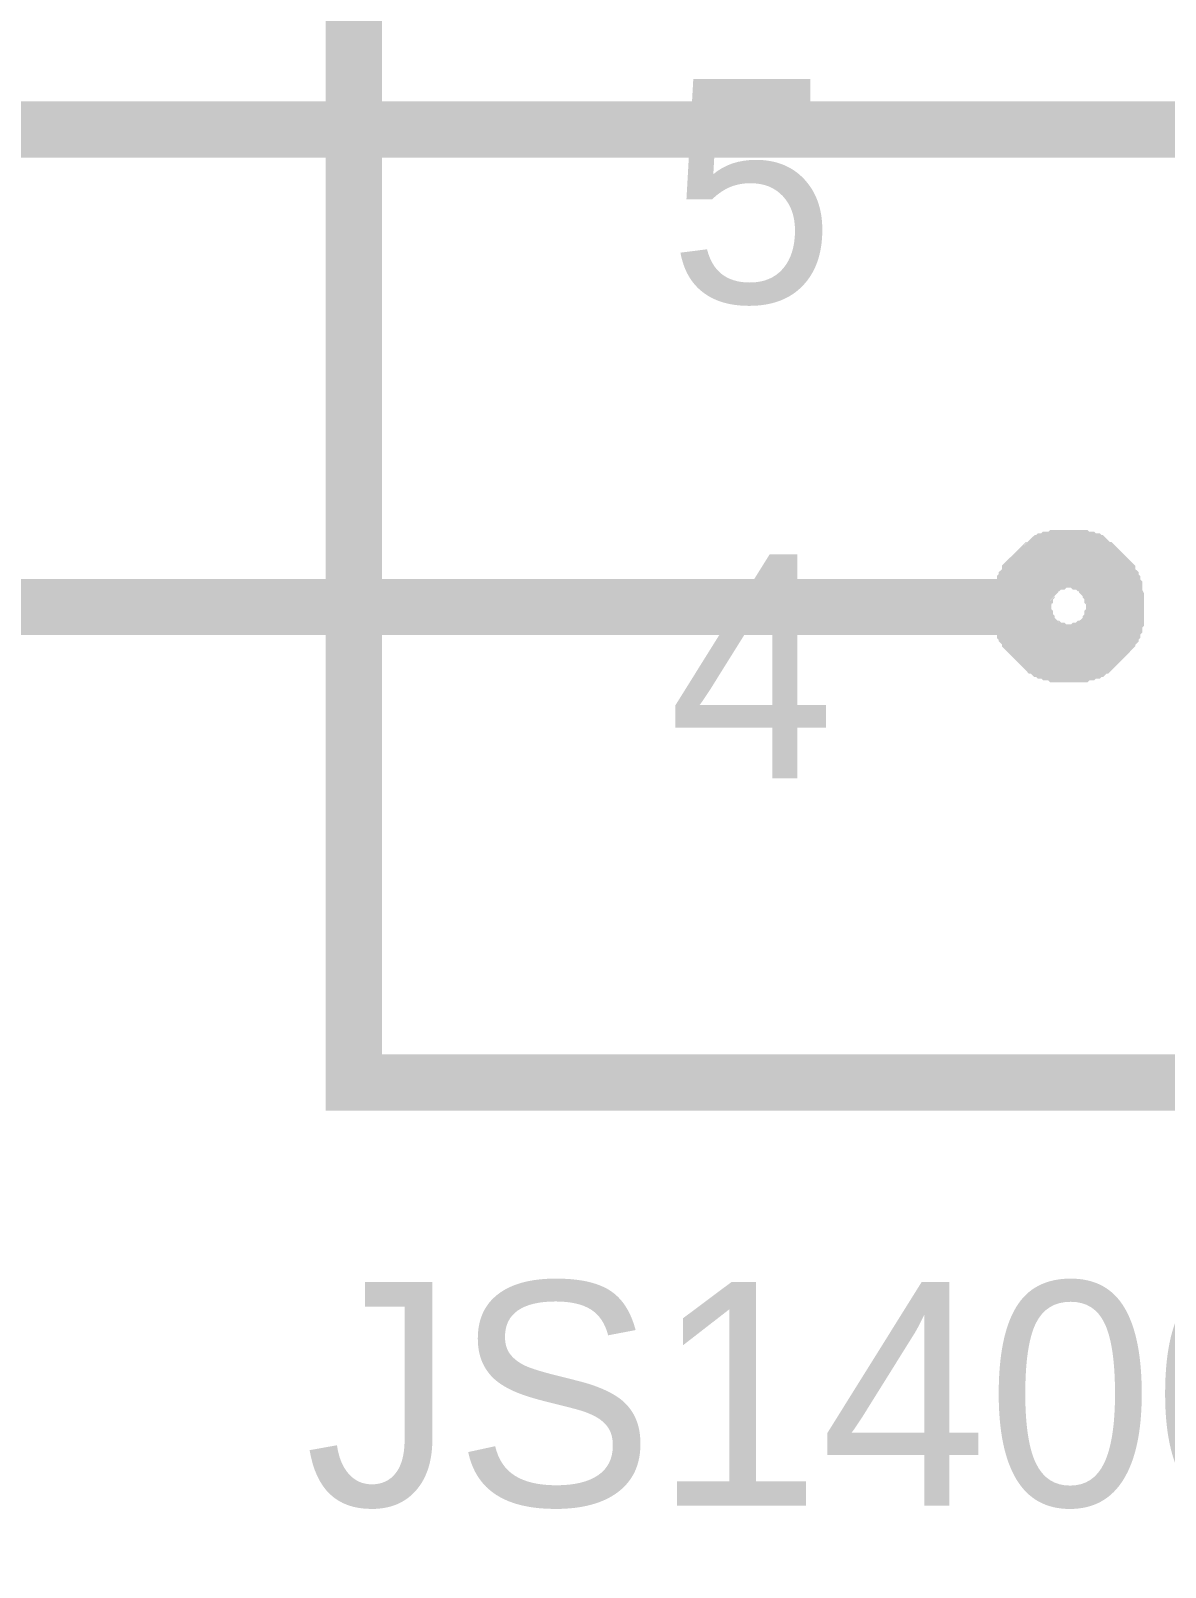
# Model space of a CAD drawing. Header units: inches. Extents: x 0 to 15, y 0 to 9.5.
# Drawn here: x 1.4342 to 1.6725, y 5.398 to 5.7207 of the extents above; entities that cross this region are included whole.
import ezdxf

# ---------------------------------------------------------------- set-up
doc = ezdxf.new("R2010")
doc.units = ezdxf.units.IN
doc.header["$MEASUREMENT"] = 0
doc.layers.add('Sheet', color=255, linetype='Continuous')

msp = doc.modelspace()

# ---------------------------------------------------------------- linework, layer by layer
at = {"layer": 'Sheet'}
for points in [[(1.50206, 6.19968, 0.0118, 0.0118, 0), (1.90216, 6.19968, 0.0118, 0.0118, 0), (1.90216, 5.49981, 0.0118, 0.0118, 0), (1.50206, 5.49981, 0.0118, 0.0118, 0), (1.50206, 6.19968, 0.0118, 0.0118, 0)], [(1.50206, 6.19968, 0.0039, 0.0039, 0), (1.50206, 5.49981, 0.0039, 0.0039, 0), (1.90216, 5.49981, 0.0039, 0.0039, 0), (1.90216, 6.19968, 0.0039, 0.0039, 0), (1.50206, 6.19968, 0.0039, 0.0039, 0), (1.50206, 6.19968, 0.0039, 0.0039, 0)]]:
    msp.add_lwpolyline(points, format="xyseb", close=True, dxfattribs=at)
for points in [[(1.50206, 5.69993, 0.0118, 0.0118, 0), (1.40221, 5.69993, 0.0118, 0.0118, 0)], [(1.50206, 5.69993, 0.0118, 0.0118, 0), (1.6922, 5.69993, 0.0118, 0.0118, 0)], [(1.64228, 5.59968, 0.0118, 0.0118, 0), (1.64228, 5.60005, 0.0118, 0.0118, 0), (1.64228, 5.60078, 0.0118, 0.0118, 0), (1.64228, 5.60115, 0.0118, 0.0118, 0), (1.64264, 5.60189, 0.0118, 0.0118, 0), (1.64264, 5.60225, 0.0118, 0.0118, 0), (1.64264, 5.60262, 0.0118, 0.0118, 0), (1.64301, 5.60299, 0.0118, 0.0118, 0), (1.64301, 5.60372, 0.0118, 0.0118, 0), (1.64338, 5.60409, 0.0118, 0.0118, 0), (1.64338, 5.60446, 0.0118, 0.0118, 0), (1.64375, 5.60482, 0.0118, 0.0118, 0), (1.64411, 5.60519, 0.0118, 0.0118, 0), (1.64411, 5.60593, 0.0118, 0.0118, 0), (1.64448, 5.60629, 0.0118, 0.0118, 0), (1.64485, 5.60666, 0.0118, 0.0118, 0), (1.64521, 5.60703, 0.0118, 0.0118, 0), (1.64558, 5.60739, 0.0118, 0.0118, 0), (1.64595, 5.60739, 0.0118, 0.0118, 0), (1.64631, 5.60776, 0.0118, 0.0118, 0), (1.64668, 5.60813, 0.0118, 0.0118, 0), (1.64705, 5.6085, 0.0118, 0.0118, 0), (1.64742, 5.60886, 0.0118, 0.0118, 0), (1.64778, 5.60886, 0.0118, 0.0118, 0), (1.64815, 5.60923, 0.0118, 0.0118, 0), (1.64888, 5.60923, 0.0118, 0.0118, 0), (1.64925, 5.6096, 0.0118, 0.0118, 0), (1.64962, 5.6096, 0.0118, 0.0118, 0), (1.65035, 5.6096, 0.0118, 0.0118, 0), (1.65072, 5.60996, 0.0118, 0.0118, 0), (1.65109, 5.60996, 0.0118, 0.0118, 0), (1.65182, 5.60996, 0.0118, 0.0118, 0), (1.65219, 5.60996, 0.0118, 0.0118, 0)], [(1.65219, 5.60996, 0.0118, 0.0118, 0), (1.65182, 5.60996, 0.0118, 0.0118, 0), (1.65109, 5.60996, 0.0118, 0.0118, 0), (1.65072, 5.60996, 0.0118, 0.0118, 0), (1.65035, 5.6096, 0.0118, 0.0118, 0), (1.64962, 5.6096, 0.0118, 0.0118, 0), (1.64925, 5.6096, 0.0118, 0.0118, 0), (1.64888, 5.60923, 0.0118, 0.0118, 0), (1.64815, 5.60923, 0.0118, 0.0118, 0), (1.64778, 5.60886, 0.0118, 0.0118, 0), (1.64742, 5.60886, 0.0118, 0.0118, 0), (1.64705, 5.6085, 0.0118, 0.0118, 0), (1.64668, 5.60813, 0.0118, 0.0118, 0), (1.64631, 5.60776, 0.0118, 0.0118, 0), (1.64595, 5.60739, 0.0118, 0.0118, 0), (1.64558, 5.60739, 0.0118, 0.0118, 0), (1.64521, 5.60703, 0.0118, 0.0118, 0), (1.64485, 5.60666, 0.0118, 0.0118, 0), (1.64448, 5.60629, 0.0118, 0.0118, 0), (1.64411, 5.60593, 0.0118, 0.0118, 0), (1.64411, 5.60519, 0.0118, 0.0118, 0), (1.64375, 5.60482, 0.0118, 0.0118, 0), (1.64338, 5.60446, 0.0118, 0.0118, 0), (1.64338, 5.60409, 0.0118, 0.0118, 0), (1.64301, 5.60372, 0.0118, 0.0118, 0), (1.64301, 5.60299, 0.0118, 0.0118, 0), (1.64264, 5.60262, 0.0118, 0.0118, 0), (1.64264, 5.60225, 0.0118, 0.0118, 0), (1.64264, 5.60189, 0.0118, 0.0118, 0), (1.64228, 5.60115, 0.0118, 0.0118, 0), (1.64228, 5.60078, 0.0118, 0.0118, 0), (1.64228, 5.60005, 0.0118, 0.0118, 0), (1.64228, 5.59968, 0.0118, 0.0118, 0)], [(1.65219, 5.60996, 0.0118, 0.0118, 0), (1.65219, 5.60996, 0.0118, 0.0118, 0)], [(1.65219, 5.60996, 0.0118, 0.0118, 0), (1.65255, 5.60996, 0.0118, 0.0118, 0), (1.65329, 5.60996, 0.0118, 0.0118, 0), (1.65366, 5.60996, 0.0118, 0.0118, 0), (1.65402, 5.6096, 0.0118, 0.0118, 0), (1.65476, 5.6096, 0.0118, 0.0118, 0), (1.65512, 5.6096, 0.0118, 0.0118, 0), (1.65549, 5.60923, 0.0118, 0.0118, 0), (1.65623, 5.60923, 0.0118, 0.0118, 0), (1.65659, 5.60886, 0.0118, 0.0118, 0), (1.65696, 5.60886, 0.0118, 0.0118, 0), (1.65733, 5.6085, 0.0118, 0.0118, 0), (1.65769, 5.60813, 0.0118, 0.0118, 0), (1.65806, 5.60776, 0.0118, 0.0118, 0), (1.65843, 5.60739, 0.0118, 0.0118, 0), (1.6588, 5.60739, 0.0118, 0.0118, 0), (1.65916, 5.60703, 0.0118, 0.0118, 0), (1.65953, 5.60666, 0.0118, 0.0118, 0), (1.6599, 5.60629, 0.0118, 0.0118, 0), (1.66026, 5.60593, 0.0118, 0.0118, 0), (1.66026, 5.60519, 0.0118, 0.0118, 0), (1.66063, 5.60482, 0.0118, 0.0118, 0), (1.661, 5.60446, 0.0118, 0.0118, 0), (1.661, 5.60409, 0.0118, 0.0118, 0), (1.66136, 5.60372, 0.0118, 0.0118, 0), (1.66136, 5.60299, 0.0118, 0.0118, 0), (1.66173, 5.60262, 0.0118, 0.0118, 0), (1.66173, 5.60225, 0.0118, 0.0118, 0), (1.66173, 5.60189, 0.0118, 0.0118, 0), (1.6621, 5.60115, 0.0118, 0.0118, 0), (1.6621, 5.60078, 0.0118, 0.0118, 0), (1.6621, 5.60005, 0.0118, 0.0118, 0), (1.6621, 5.59968, 0.0118, 0.0118, 0)], [(1.6621, 5.59968, 0.0118, 0.0118, 0), (1.6621, 5.60005, 0.0118, 0.0118, 0), (1.6621, 5.60078, 0.0118, 0.0118, 0), (1.6621, 5.60115, 0.0118, 0.0118, 0), (1.66173, 5.60189, 0.0118, 0.0118, 0), (1.66173, 5.60225, 0.0118, 0.0118, 0), (1.66173, 5.60262, 0.0118, 0.0118, 0), (1.66136, 5.60299, 0.0118, 0.0118, 0), (1.66136, 5.60372, 0.0118, 0.0118, 0), (1.661, 5.60409, 0.0118, 0.0118, 0), (1.661, 5.60446, 0.0118, 0.0118, 0), (1.66063, 5.60482, 0.0118, 0.0118, 0), (1.66026, 5.60519, 0.0118, 0.0118, 0), (1.66026, 5.60593, 0.0118, 0.0118, 0), (1.6599, 5.60629, 0.0118, 0.0118, 0), (1.65953, 5.60666, 0.0118, 0.0118, 0), (1.65916, 5.60703, 0.0118, 0.0118, 0), (1.6588, 5.60739, 0.0118, 0.0118, 0), (1.65843, 5.60739, 0.0118, 0.0118, 0), (1.65806, 5.60776, 0.0118, 0.0118, 0), (1.65769, 5.60813, 0.0118, 0.0118, 0), (1.65733, 5.6085, 0.0118, 0.0118, 0), (1.65696, 5.60886, 0.0118, 0.0118, 0), (1.65659, 5.60886, 0.0118, 0.0118, 0), (1.65623, 5.60923, 0.0118, 0.0118, 0), (1.65549, 5.60923, 0.0118, 0.0118, 0), (1.65512, 5.6096, 0.0118, 0.0118, 0), (1.65476, 5.6096, 0.0118, 0.0118, 0), (1.65402, 5.6096, 0.0118, 0.0118, 0), (1.65366, 5.60996, 0.0118, 0.0118, 0), (1.65329, 5.60996, 0.0118, 0.0118, 0), (1.65255, 5.60996, 0.0118, 0.0118, 0), (1.65219, 5.60996, 0.0118, 0.0118, 0)], [(1.50206, 5.59968, 0.0118, 0.0118, 0), (1.40221, 5.59968, 0.0118, 0.0118, 0)], [(1.50206, 5.59968, 0.0118, 0.0118, 0), (1.64228, 5.59968, 0.0118, 0.0118, 0)], [(1.65219, 5.58977, 0.0118, 0.0118, 0), (1.65182, 5.58977, 0.0118, 0.0118, 0), (1.65109, 5.58977, 0.0118, 0.0118, 0), (1.65072, 5.58977, 0.0118, 0.0118, 0), (1.65035, 5.59014, 0.0118, 0.0118, 0), (1.64962, 5.59014, 0.0118, 0.0118, 0), (1.64925, 5.59014, 0.0118, 0.0118, 0), (1.64888, 5.5905, 0.0118, 0.0118, 0), (1.64815, 5.5905, 0.0118, 0.0118, 0), (1.64778, 5.59087, 0.0118, 0.0118, 0), (1.64742, 5.59087, 0.0118, 0.0118, 0), (1.64705, 5.59124, 0.0118, 0.0118, 0), (1.64668, 5.5916, 0.0118, 0.0118, 0), (1.64631, 5.5916, 0.0118, 0.0118, 0), (1.64595, 5.59197, 0.0118, 0.0118, 0), (1.64558, 5.59234, 0.0118, 0.0118, 0), (1.64521, 5.59271, 0.0118, 0.0118, 0), (1.64485, 5.59307, 0.0118, 0.0118, 0), (1.64448, 5.59344, 0.0118, 0.0118, 0), (1.64411, 5.59381, 0.0118, 0.0118, 0), (1.64411, 5.59418, 0.0118, 0.0118, 0), (1.64375, 5.59454, 0.0118, 0.0118, 0), (1.64338, 5.59491, 0.0118, 0.0118, 0), (1.64338, 5.59528, 0.0118, 0.0118, 0), (1.64301, 5.59564, 0.0118, 0.0118, 0), (1.64301, 5.59638, 0.0118, 0.0118, 0), (1.64264, 5.59675, 0.0118, 0.0118, 0), (1.64264, 5.59711, 0.0118, 0.0118, 0), (1.64264, 5.59785, 0.0118, 0.0118, 0), (1.64228, 5.59821, 0.0118, 0.0118, 0), (1.64228, 5.59858, 0.0118, 0.0118, 0), (1.64228, 5.59932, 0.0118, 0.0118, 0), (1.64228, 5.59968, 0.0118, 0.0118, 0)], [(1.64228, 5.59968, 0.0118, 0.0118, 0), (1.64228, 5.59968, 0.0118, 0.0118, 0)], [(1.64228, 5.59968, 0.0118, 0.0118, 0), (1.64228, 5.59932, 0.0118, 0.0118, 0), (1.64228, 5.59858, 0.0118, 0.0118, 0), (1.64228, 5.59821, 0.0118, 0.0118, 0), (1.64264, 5.59785, 0.0118, 0.0118, 0), (1.64264, 5.59711, 0.0118, 0.0118, 0), (1.64264, 5.59675, 0.0118, 0.0118, 0), (1.64301, 5.59638, 0.0118, 0.0118, 0), (1.64301, 5.59564, 0.0118, 0.0118, 0), (1.64338, 5.59528, 0.0118, 0.0118, 0), (1.64338, 5.59491, 0.0118, 0.0118, 0), (1.64375, 5.59454, 0.0118, 0.0118, 0), (1.64411, 5.59418, 0.0118, 0.0118, 0), (1.64411, 5.59381, 0.0118, 0.0118, 0), (1.64448, 5.59344, 0.0118, 0.0118, 0), (1.64485, 5.59307, 0.0118, 0.0118, 0), (1.64521, 5.59271, 0.0118, 0.0118, 0), (1.64558, 5.59234, 0.0118, 0.0118, 0), (1.64595, 5.59197, 0.0118, 0.0118, 0), (1.64631, 5.5916, 0.0118, 0.0118, 0), (1.64668, 5.5916, 0.0118, 0.0118, 0), (1.64705, 5.59124, 0.0118, 0.0118, 0), (1.64742, 5.59087, 0.0118, 0.0118, 0), (1.64778, 5.59087, 0.0118, 0.0118, 0), (1.64815, 5.5905, 0.0118, 0.0118, 0), (1.64888, 5.5905, 0.0118, 0.0118, 0), (1.64925, 5.59014, 0.0118, 0.0118, 0), (1.64962, 5.59014, 0.0118, 0.0118, 0), (1.65035, 5.59014, 0.0118, 0.0118, 0), (1.65072, 5.58977, 0.0118, 0.0118, 0), (1.65109, 5.58977, 0.0118, 0.0118, 0), (1.65182, 5.58977, 0.0118, 0.0118, 0), (1.65219, 5.58977, 0.0118, 0.0118, 0)], [(1.6621, 5.59968, 0.0118, 0.0118, 0), (1.6621, 5.59932, 0.0118, 0.0118, 0), (1.6621, 5.59858, 0.0118, 0.0118, 0), (1.6621, 5.59821, 0.0118, 0.0118, 0), (1.66173, 5.59785, 0.0118, 0.0118, 0), (1.66173, 5.59711, 0.0118, 0.0118, 0), (1.66173, 5.59675, 0.0118, 0.0118, 0), (1.66136, 5.59638, 0.0118, 0.0118, 0), (1.66136, 5.59564, 0.0118, 0.0118, 0), (1.661, 5.59528, 0.0118, 0.0118, 0), (1.661, 5.59491, 0.0118, 0.0118, 0), (1.66063, 5.59454, 0.0118, 0.0118, 0), (1.66026, 5.59418, 0.0118, 0.0118, 0), (1.66026, 5.59381, 0.0118, 0.0118, 0), (1.6599, 5.59344, 0.0118, 0.0118, 0), (1.65953, 5.59307, 0.0118, 0.0118, 0), (1.65916, 5.59271, 0.0118, 0.0118, 0), (1.6588, 5.59234, 0.0118, 0.0118, 0), (1.65843, 5.59197, 0.0118, 0.0118, 0), (1.65806, 5.5916, 0.0118, 0.0118, 0), (1.65769, 5.5916, 0.0118, 0.0118, 0), (1.65733, 5.59124, 0.0118, 0.0118, 0), (1.65696, 5.59087, 0.0118, 0.0118, 0), (1.65659, 5.59087, 0.0118, 0.0118, 0), (1.65623, 5.5905, 0.0118, 0.0118, 0), (1.65549, 5.5905, 0.0118, 0.0118, 0), (1.65512, 5.59014, 0.0118, 0.0118, 0), (1.65476, 5.59014, 0.0118, 0.0118, 0), (1.65402, 5.59014, 0.0118, 0.0118, 0), (1.65366, 5.58977, 0.0118, 0.0118, 0), (1.65329, 5.58977, 0.0118, 0.0118, 0), (1.65255, 5.58977, 0.0118, 0.0118, 0), (1.65219, 5.58977, 0.0118, 0.0118, 0)], [(1.65219, 5.58977, 0.0118, 0.0118, 0), (1.65255, 5.58977, 0.0118, 0.0118, 0), (1.65329, 5.58977, 0.0118, 0.0118, 0), (1.65366, 5.58977, 0.0118, 0.0118, 0), (1.65402, 5.59014, 0.0118, 0.0118, 0), (1.65476, 5.59014, 0.0118, 0.0118, 0), (1.65512, 5.59014, 0.0118, 0.0118, 0), (1.65549, 5.5905, 0.0118, 0.0118, 0), (1.65623, 5.5905, 0.0118, 0.0118, 0), (1.65659, 5.59087, 0.0118, 0.0118, 0), (1.65696, 5.59087, 0.0118, 0.0118, 0), (1.65733, 5.59124, 0.0118, 0.0118, 0), (1.65769, 5.5916, 0.0118, 0.0118, 0), (1.65806, 5.5916, 0.0118, 0.0118, 0), (1.65843, 5.59197, 0.0118, 0.0118, 0), (1.6588, 5.59234, 0.0118, 0.0118, 0), (1.65916, 5.59271, 0.0118, 0.0118, 0), (1.65953, 5.59307, 0.0118, 0.0118, 0), (1.6599, 5.59344, 0.0118, 0.0118, 0), (1.66026, 5.59381, 0.0118, 0.0118, 0), (1.66026, 5.59418, 0.0118, 0.0118, 0), (1.66063, 5.59454, 0.0118, 0.0118, 0), (1.661, 5.59491, 0.0118, 0.0118, 0), (1.661, 5.59528, 0.0118, 0.0118, 0), (1.66136, 5.59564, 0.0118, 0.0118, 0), (1.66136, 5.59638, 0.0118, 0.0118, 0), (1.66173, 5.59675, 0.0118, 0.0118, 0), (1.66173, 5.59711, 0.0118, 0.0118, 0), (1.66173, 5.59785, 0.0118, 0.0118, 0), (1.6621, 5.59821, 0.0118, 0.0118, 0), (1.6621, 5.59858, 0.0118, 0.0118, 0), (1.6621, 5.59932, 0.0118, 0.0118, 0), (1.6621, 5.59968, 0.0118, 0.0118, 0)], [(1.6621, 5.59968, 0.0118, 0.0118, 0), (1.6621, 5.59968, 0.0118, 0.0118, 0), (1.6621, 5.59968, 0.0118, 0.0118, 0), (1.6621, 5.59968, 0.0118, 0.0118, 0), (1.6621, 5.59968, 0.0118, 0.0118, 0), (1.6621, 5.59968, 0.0118, 0.0118, 0), (1.6621, 5.59968, 0.0118, 0.0118, 0), (1.6621, 5.59968, 0.0118, 0.0118, 0), (1.6621, 5.59968, 0.0118, 0.0118, 0), (1.6621, 5.59968, 0.0118, 0.0118, 0), (1.6621, 5.59968, 0.0118, 0.0118, 0), (1.6621, 5.59968, 0.0118, 0.0118, 0), (1.6621, 5.59968, 0.0118, 0.0118, 0), (1.6621, 5.59968, 0.0118, 0.0118, 0), (1.6621, 5.59968, 0.0118, 0.0118, 0), (1.6621, 5.59968, 0.0118, 0.0118, 0), (1.6621, 5.59968, 0.0118, 0.0118, 0), (1.6621, 5.59968, 0.0118, 0.0118, 0), (1.6621, 5.59968, 0.0118, 0.0118, 0), (1.6621, 5.59968, 0.0118, 0.0118, 0), (1.6621, 5.59968, 0.0118, 0.0118, 0), (1.6621, 5.59968, 0.0118, 0.0118, 0), (1.6621, 5.59968, 0.0118, 0.0118, 0), (1.6621, 5.59968, 0.0118, 0.0118, 0), (1.6621, 5.59968, 0.0118, 0.0118, 0), (1.6621, 5.59968, 0.0118, 0.0118, 0), (1.6621, 5.59968, 0.0118, 0.0118, 0), (1.6621, 5.59968, 0.0118, 0.0118, 0), (1.6621, 5.59968, 0.0118, 0.0118, 0), (1.6621, 5.59968, 0.0118, 0.0118, 0), (1.6621, 5.59968, 0.0118, 0.0118, 0), (1.6621, 5.59968, 0.0118, 0.0118, 0), (1.6621, 5.59968, 0.0118, 0.0118, 0)], [(1.6621, 5.59968, 0.0118, 0.0118, 0), (1.6621, 5.59968, 0.0118, 0.0118, 0)]]:
    msp.add_lwpolyline(points, format="xyseb", dxfattribs=at)

# ---------------------------------------------------------------- texts
for s, height, p in [('5', 0.047, (1.56813, 5.66357)), ('4', 0.047, (1.56813, 5.5637)), ('JS1400BFQ', 0.047001, (1.49178, 5.41095))]:
    msp.add_text(s, height=height, dxfattribs=at).set_placement(p)

doc.saveas('drawing.dxf')
